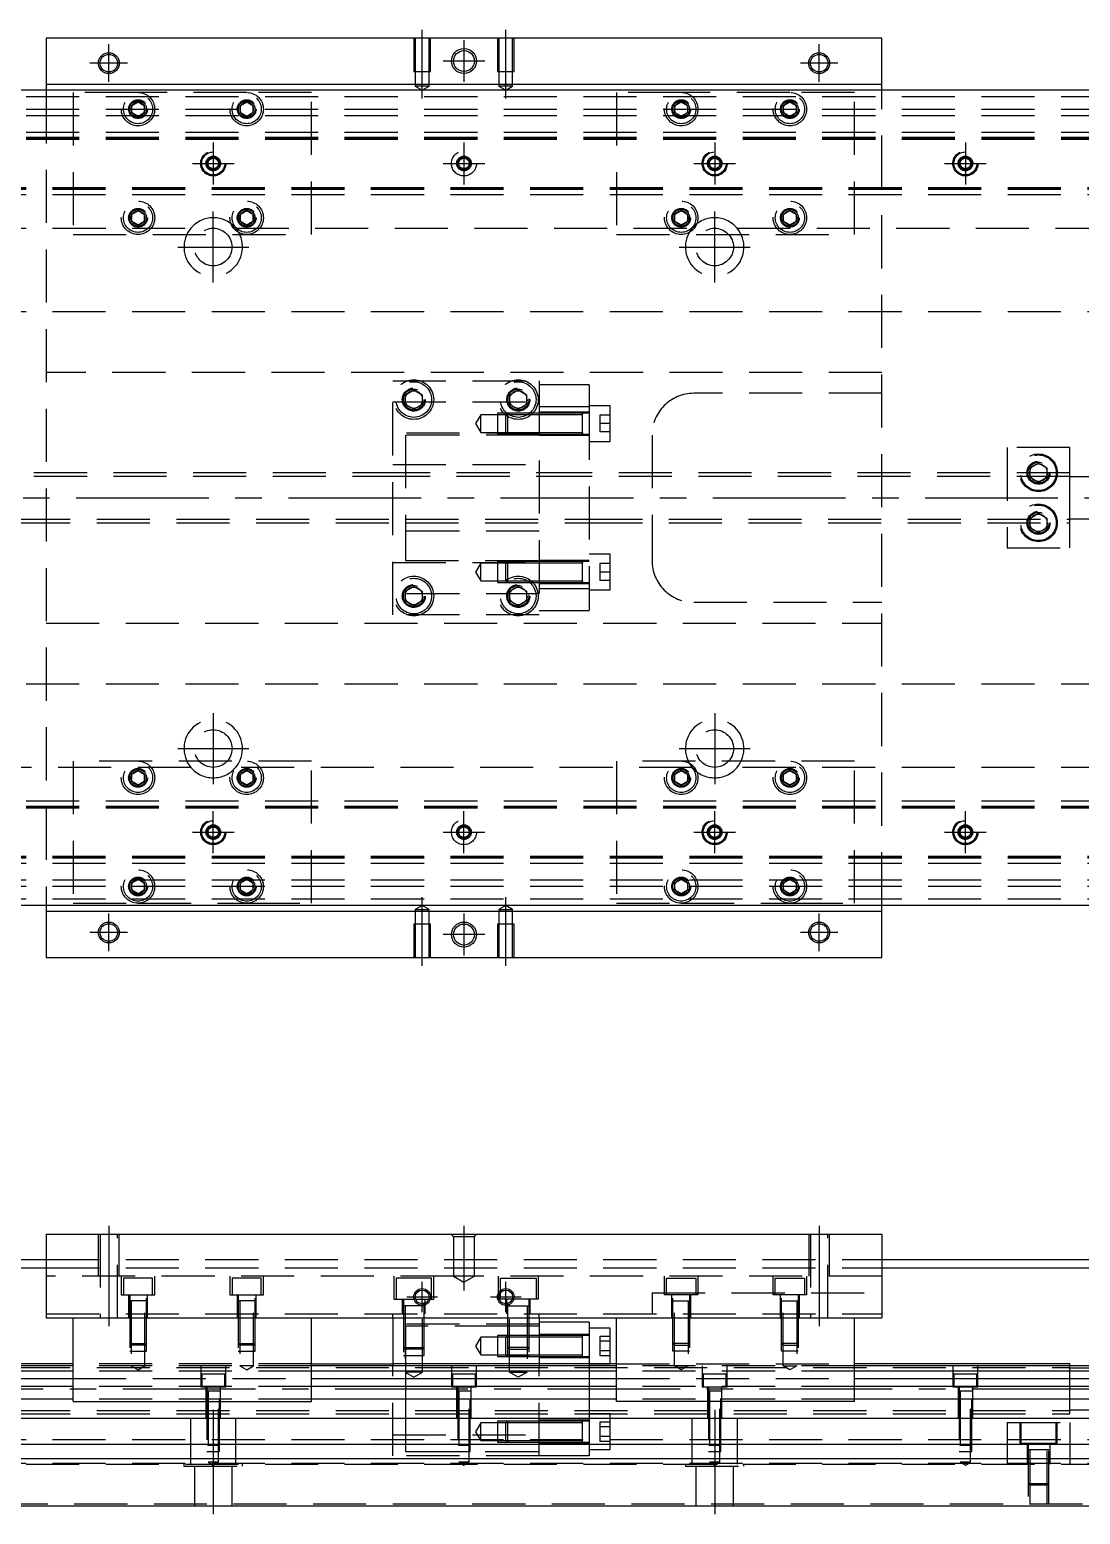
# Model space of a CAD drawing. Extents: x -28 to 613, y -272 to 112.
# Drawn here: x 113.1 to 364.5, y -243.2 to 112 of the extents above; entities that cross this region are included whole.
import ezdxf

# ---------------------------------------------------------------- set-up
doc = ezdxf.new("R2010")
doc.units = 0
doc.linetypes.add('CENTER', pattern=[50.8, 31.75, -6.35, 6.35, -6.35])
doc.linetypes.add('DASHED', pattern=[19.05, 12.7, -6.35])
doc.layers.get('0').update_dxf_attribs({"linetype": 'CONTINUOUS'})
doc.layers.add('CENTER', color=1, linetype='CENTER')

msp = doc.modelspace()

# ---------------------------------------------------------------- linework, layer by layer
at = {"color": 7, "linetype": 'CONTINUOUS'}
for p, q in [((117, 110), (117, 99)), ((317, 110), (117, 110)), ((317, 99), (317, 110)), ((431, 97.5), (3, 97.5)), ((117, 99), (317, 99)), ((117, 99), (117, 97.5)), ((317, 97.5), (317, 99)), ((3, -97.5), (431, -97.5)), ((117, -97.5), (117, -99)), ((117, -99), (117, -110)), ((317, -99), (117, -99)), ((317, -99), (317, -97.5)), ((317, -110), (317, -99)), ((117, -110), (317, -110)), ((117, -176.21), (117, -196.21)), ((117, -176.21), (317, -176.21)), ((317, -176.21), (317, -196.21)), ((3, -182.21), (117, -182.21)), ((11, -184.21), (117, -184.21)), ((317, -182.21), (431, -182.21)), ((317, -184.21), (423, -184.21)), ((117, -196.21), (317, -196.21)), ((123.5, -216.21), (123.5, -196.21)), ((180.5, -216.21), (180.5, -196.21)), ((200, -196.21), (200, -207.71)), ((235, -196.21), (235, -207.71)), ((247, -197.21), (235, -197.21)), ((247, -197.21), (247, -207.71)), ((252, -198.71), (247, -198.71)), ((252, -207.21), (252, -198.71)), ((253.5, -216.21), (253.5, -196.21)), ((310.5, -216.21), (310.5, -196.21)), ((249.5, -200.650598), (249.5, -201.8053)), ((252, -200.650598), (249.5, -200.650598)), ((252, -201.8053), (249.5, -201.8053)), ((249.5, -201.8053), (249.5, -204.1147)), ((252, -204.1147), (249.5, -204.1147)), ((249.5, -204.1147), (249.5, -205.269402)), ((252, -205.269402), (249.5, -205.269402)), ((123.5, -207.71), (17, -207.71)), ((123.5, -208.962272), (17, -208.962272)), ((123.5, -207.21), (77.5, -207.21)), ((180.5, -207.21), (200, -207.21)), ((253.5, -207.71), (180.5, -207.71)), ((253.5, -208.962272), (180.5, -208.962272)), ((253.5, -207.21), (247, -207.21)), ((247, -207.21), (252, -207.21)), ((362, -207.21), (310.5, -207.21)), ((417, -207.71), (310.5, -207.71)), ((417, -208.962272), (310.5, -208.962272)), ((362, -207.71), (362, -207.21)), ((17, -210.73668), (123.5, -210.73668)), ((123.5, -212.633076), (17, -212.633076)), ((180.5, -210.73668), (253.5, -210.73668)), ((253.5, -212.633076), (180.5, -212.633076)), ((310.5, -210.73668), (417, -210.73668)), ((417, -212.633076), (310.5, -212.633076)), ((123.5, -215.687372), (17, -215.687372)), ((123.5, -216.21), (180.5, -216.21)), ((253.5, -215.687372), (180.5, -215.687372)), ((310.5, -216.21), (253.5, -216.21)), ((417, -215.687372), (310.5, -215.687372)), ((17, -220.21), (417, -220.21)), ((417, -226.51), (17, -226.51)), ((417, -229.91), (17, -229.91)), ((17, -241.21), (417, -241.21))]:
    msp.add_line(p, q, dxfattribs=at)
at = {"color": 3, "linetype": 'DASHED'}
for p, q in [((205.000006, 110), (205.000006, 102)), ((205.35, 110), (205.35, 102)), ((208.65, 102), (208.65, 110)), ((208.999994, 102), (208.999994, 110)), ((225.000006, 110), (225.000006, 102)), ((225.35, 110), (225.35, 102)), ((228.65, 102), (228.65, 110)), ((228.999994, 102), (228.999994, 110)), ((205.000006, 102), (208.999994, 102)), ((205.35, 102), (205.35, 98.5)), ((208.65, 98.5), (208.65, 102)), ((225.000006, 102), (228.999994, 102)), ((225.35, 102), (225.35, 98.5)), ((228.65, 98.5), (228.65, 102)), ((17, 96), (417, 96)), ((117, 97.5), (117, -97.5)), ((139, 97), (123.5, 97)), ((123.5, 97), (123.5, 63)), ((165, 97), (139, 97)), ((180.5, 97), (165, 97)), ((180.5, 63), (180.5, 97)), ((208.65, 98.5), (205.35, 98.5)), ((205.35, 98.5), (207, 97.547372)), ((207, 97.547372), (208.65, 98.5)), ((228.65, 98.5), (225.35, 98.5)), ((225.35, 98.5), (227, 97.547372)), ((227, 97.547372), (228.65, 98.5)), ((253.5, 97), (253.5, 63)), ((269, 97), (253.5, 97)), ((295, 97), (269, 97)), ((310.5, 97), (295, 97)), ((310.5, 63), (310.5, 97)), ((317, -97.5), (317, 97.5)), ((17, 93), (417, 93)), ((137, 93), (137.030168, 93.346066)), ((137.5, 93.866026), (139, 94.73205)), ((137.5, 92.133974), (137.5, 93.866026)), ((139, 94.73205), (140.5, 93.866026)), ((140.5, 93.866026), (140.5, 92.133974)), ((163, 93), (163.023172, 93.30356)), ((163.5, 93.866026), (165, 94.73205)), ((163.5, 92.133974), (163.5, 93.866026)), ((165, 94.73205), (166.5, 93.866026)), ((166.5, 93.866026), (166.5, 92.133974)), ((267.5, 93.866026), (269, 94.73205)), ((267.5, 92.133974), (267.5, 93.866026)), ((269, 94.73205), (270.5, 93.866026)), ((270.5, 93.866026), (270.5, 92.133974)), ((270.973226, 93.326156), (271, 93)), ((293.5, 93.866026), (295, 94.73205)), ((293.5, 92.133974), (293.5, 93.866026)), ((295, 94.73205), (296.5, 93.866026)), ((296.5, 93.866026), (296.5, 92.133974)), ((296.973226, 93.326156), (297, 93)), ((17, 91.5), (417, 91.5)), ((139, 91.26795), (137.5, 92.133974)), ((140.5, 92.133974), (139, 91.26795)), ((165, 91.26795), (163.5, 92.133974)), ((166.5, 92.133974), (165, 91.26795)), ((269, 91.26795), (267.5, 92.133974)), ((270.5, 92.133974), (269, 91.26795)), ((295, 91.26795), (293.5, 92.133974)), ((296.5, 92.133974), (295, 91.26795)), ((17, 87.5), (417, 87.5)), ((17, 86.247728), (417, 86.247728)), ((17, 86.1147), (417, 86.1147)), ((17, 86.1), (417, 86.1)), ((17, 85.8), (417, 85.8)), ((155.5, 80), (155.516134, 80.21941)), ((155.75, 80.721688), (157, 81.443376)), ((155.75, 79.278312), (155.75, 80.721688)), ((157, 78.556624), (155.75, 79.278312)), ((157, 81.443376), (158.25, 80.721688)), ((158.25, 79.278312), (157, 78.556624)), ((158.25, 80.721688), (158.25, 79.278312)), ((275.75, 80.721688), (277, 81.443376)), ((275.75, 79.278312), (275.75, 80.721688)), ((277, 78.556624), (275.75, 79.278312)), ((277, 81.443376), (278.25, 80.721688)), ((278.25, 79.278312), (277, 78.556624)), ((278.25, 80.721688), (278.25, 79.278312)), ((278.477374, 80.25955), (278.5, 80)), ((335.75, 80.721688), (337, 81.443376)), ((335.75, 79.278312), (335.75, 80.721688)), ((337, 78.556624), (335.75, 79.278312)), ((337, 81.443376), (338.25, 80.721688)), ((338.25, 79.278312), (337, 78.556624)), ((338.25, 80.721688), (338.25, 79.278312)), ((338.477374, 80.25955), (338.5, 80)), ((417, 74.2), (17, 74.2)), ((417, 73.9), (17, 73.9)), ((417, 73.8853), (17, 73.8853)), ((417, 73.752272), (17, 73.752272)), ((417, 72.5), (17, 72.5)), ((137.5, 67.866026), (139, 68.73205)), ((137.5, 66.133974), (137.5, 67.866026)), ((139, 68.73205), (140.5, 67.866026)), ((140.5, 67.866026), (140.5, 66.133974)), ((163.5, 67.866026), (165, 68.73205)), ((163.5, 66.133974), (163.5, 67.866026)), ((165, 68.73205), (166.5, 67.866026)), ((166.5, 67.866026), (166.5, 66.133974)), ((267.5, 67.866026), (269, 68.73205)), ((267.5, 66.133974), (267.5, 67.866026)), ((269, 68.73205), (270.5, 67.866026)), ((270.5, 67.866026), (270.5, 66.133974)), ((293.5, 67.866026), (295, 68.73205)), ((293.5, 66.133974), (293.5, 67.866026)), ((295, 68.73205), (296.5, 67.866026)), ((296.5, 67.866026), (296.5, 66.133974)), ((42.361902, 64.5), (151.638097, 64.5)), ((139, 65.26795), (137.5, 66.133974)), ((140.5, 66.133974), (139, 65.26795)), ((140.973226, 67.326156), (141, 67)), ((162.361903, 64.5), (271.638097, 64.5)), ((165, 65.26795), (163.5, 66.133974)), ((166.5, 66.133974), (165, 65.26795)), ((166.973226, 67.326156), (167, 67)), ((267, 67), (267.023172, 67.30356)), ((269, 65.26795), (267.5, 66.133974)), ((270.5, 66.133974), (269, 65.26795)), ((282.361903, 64.5), (391.638098, 64.5)), ((293, 67), (293.030168, 67.346066)), ((295, 65.26795), (293.5, 66.133974)), ((296.5, 66.133974), (295, 65.26795)), ((123.5, 63), (180.5, 63)), ((253.5, 63), (310.5, 63)), ((417, 44.5), (17, 44.5)), ((317, 30), (117, 30)), ((200, 28), (235, 28)), ((200, -28), (200, 28)), ((203, 24.6547), (205, 25.809402)), ((205, 25.809402), (207, 24.6547)), ((228, 24.6547), (230, 25.809402)), ((230, 25.809402), (232, 24.6547)), ((235, 28), (235, -28)), ((247, 27), (235, 27)), ((247, 27), (247, 21.748564)), ((317, 25), (272, 25)), ((200, 23), (235, 23)), ((202.5, 23.5), (202.518502, 23.803588)), ((203, 22.3453), (203, 24.6547)), ((205, 21.190598), (203, 22.3453)), ((207, 22.3453), (205, 21.190598)), ((207, 24.6547), (207, 22.3453)), ((228, 22.3453), (228, 24.6547)), ((230, 21.190598), (228, 22.3453)), ((232, 22.3453), (230, 21.190598)), ((232, 24.6547), (232, 22.3453)), ((232.483582, 23.786038), (232.5, 23.5)), ((247, 21.748564), (235, 21.748564)), ((252, 22.00352), (247, 22.00352)), ((247, 21.748564), (247, -21.748564)), ((252, 13.50352), (252, 22.00352)), ((221, 19.85352), (219.787564, 17.75352)), ((221, 15.65352), (221, 19.85352)), ((225, 19.85352), (221, 19.85352)), ((225, 20.253516), (225, 15.253526)), ((227.39998, 20.253516), (225, 20.253516)), ((226.99998, 19.85352), (225, 19.85352)), ((227.4, 20.25352), (227, 19.85352)), ((227, 15.65352), (227, 19.85352)), ((235, 19.85352), (227, 19.85352)), ((227.4, 20.25352), (227.4, 15.25352)), ((235, 20.25352), (227.4, 20.25352)), ((235, 20.253516), (227.4, 20.253516)), ((247, 20.50352), (235, 20.50352)), ((245.405, 20.25352), (235.00002, 20.25352)), ((245.4, 19.85352), (235.00002, 19.85352)), ((247, 20.25352), (245.395, 20.25352)), ((245.4, 15.254372), (245.4, 20.253526)), ((245.4, 19.996122), (245.4, 20.25352)), ((245.4, 20.25352), (245.4, 19.996072)), ((245.4, 15.51097), (245.4, 19.996122)), ((249.5, 19.75352), (249.5, 17.75352)), ((252, 19.75352), (249.5, 19.75352)), ((235, 15.5), (200, 15.5)), ((203, 15), (203, -15)), ((235, 15), (203, 15)), ((219.787564, 17.75352), (221, 15.65352)), ((221, 15.65352), (225, 15.65352)), ((225, 15.65352), (226.99998, 15.65352)), ((225, 15.253526), (227.39998, 15.253526)), ((227, 15.65352), (235, 15.65352)), ((227, 15.65352), (227.4, 15.25352)), ((227, 15.65352), (235, 15.65352)), ((227.4, 15.253526), (235, 15.253526)), ((227.4, 15.25352), (235, 15.25352)), ((235, 15.00352), (247, 15.00352)), ((235.00002, 15.65352), (245.4, 15.65352)), ((235.00002, 15.25352), (245.405, 15.25352)), ((245.395, 15.25352), (247, 15.25352)), ((245.4, 15.510988), (245.4, 15.25352)), ((245.4, 15.25352), (245.4, 15.51097)), ((245.4, 15.253516), (245.4, 15.254372)), ((249.5, 17.75352), (249.5, 15.75352)), ((252, 17.75352), (249.5, 17.75352)), ((252, 15.75352), (249.5, 15.75352)), ((262, 15), (262, -15)), ((247, 13.50352), (252, 13.50352)), ((347, 12), (347, -12)), ((362, 12), (347, 12)), ((362, 6), (362, 12)), ((200, 8), (235, 8)), ((352.5, 7.1547), (354.5, 8.309402)), ((352.5, 4.8453), (352.5, 7.1547)), ((354.5, 8.309402), (356.5, 7.1547)), ((356.5, 7.1547), (356.5, 4.8453)), ((203, 6), (72, 6)), ((203, 5.125), (72, 5.125)), ((247, 6), (203, 6)), ((247, 5.999994), (203, 5.999994)), ((247, 5.125), (203, 5.125)), ((247, 5.125), (203, 5.125)), ((362, 6), (247, 6)), ((362, 5.125), (247, 5.125)), ((352, 6), (352.018502, 6.303588)), ((354.5, 3.690598), (352.5, 4.8453)), ((356.5, 4.8453), (354.5, 3.690598)), ((362, -6), (362, 6)), ((367, 5), (362, 5)), ((72, -5.125), (203, -5.125)), ((72, -6), (203, -6)), ((203, -5.125), (247, -5.125)), ((203, -5.125), (247, -5.125)), ((203, -5.999994), (247, -5.999994)), ((203, -6), (247, -6)), ((247, -5.125), (362, -5.125)), ((247, -6), (362, -6)), ((352, -6), (352.018502, -5.696412)), ((352.5, -4.8453), (354.5, -3.690598)), ((352.5, -7.1547), (352.5, -4.8453)), ((354.5, -3.690598), (356.5, -4.8453)), ((356.5, -4.8453), (356.5, -7.1547)), ((362, -5), (367, -5)), ((362, -12), (362, -6)), ((235, -8), (200, -8)), ((354.5, -8.309402), (352.5, -7.1547)), ((356.5, -7.1547), (354.5, -8.309402)), ((252, -13.50352), (247, -13.50352)), ((252, -22.00352), (252, -13.50352)), ((347, -12), (362, -12)), ((200, -15.5), (235, -15.5)), ((203, -15), (235, -15)), ((221, -15.65352), (219.787564, -17.75352)), ((219.787564, -17.75352), (221, -19.85352)), ((221, -19.85352), (221, -15.65352)), ((225, -15.65352), (221, -15.65352)), ((225, -15.253526), (225, -20.253516)), ((227.39998, -15.253526), (225, -15.253526)), ((226.99998, -15.65352), (225, -15.65352)), ((227.4, -15.25352), (227, -15.65352)), ((227, -19.85352), (227, -15.65352)), ((235, -15.65352), (227, -15.65352)), ((227.4, -15.25352), (227.4, -20.25352)), ((235, -15.25352), (227.4, -15.25352)), ((235, -15.253526), (227.4, -15.253526)), ((247, -15.00352), (235, -15.00352)), ((245.405, -15.25352), (235.00002, -15.25352)), ((245.4, -15.65352), (235.00002, -15.65352)), ((247, -15.25352), (245.395, -15.25352)), ((245.4, -20.25267), (245.4, -15.253516)), ((245.4, -15.51092), (245.4, -15.25352)), ((245.4, -15.25352), (245.4, -15.51097)), ((245.4, -19.996072), (245.4, -15.51092)), ((249.5, -15.75352), (249.5, -17.75352)), ((252, -15.75352), (249.5, -15.75352)), ((252, -17.75352), (249.5, -17.75352)), ((249.5, -17.75352), (249.5, -19.75352)), ((203, -22.3453), (205, -21.190598)), ((205, -21.190598), (207, -22.3453)), ((221, -19.85352), (225, -19.85352)), ((225, -19.85352), (226.99998, -19.85352)), ((225, -20.253516), (227.39998, -20.253516)), ((227, -19.85352), (235, -19.85352)), ((227, -19.85352), (227.4, -20.25352)), ((227, -19.85352), (235, -19.85352)), ((227.4, -20.253516), (235, -20.253516)), ((227.4, -20.25352), (235, -20.25352)), ((228, -22.3453), (230, -21.190598)), ((230, -21.190598), (232, -22.3453)), ((235, -20.50352), (247, -20.50352)), ((235.00002, -19.85352), (245.4, -19.85352)), ((235.00002, -20.25352), (245.405, -20.25352)), ((245.395, -20.25352), (247, -20.25352)), ((245.4, -19.996054), (245.4, -20.25352)), ((245.4, -20.25352), (245.4, -19.996072)), ((245.4, -20.253526), (245.4, -20.25267)), ((252, -19.75352), (249.5, -19.75352)), ((235, -23), (200, -23)), ((202.5, -23.5), (202.518502, -23.196412)), ((203, -24.6547), (203, -22.3453)), ((205, -25.809402), (203, -24.6547)), ((207, -24.6547), (205, -25.809402)), ((207, -22.3453), (207, -24.6547)), ((228, -24.6547), (228, -22.3453)), ((230, -25.809402), (228, -24.6547)), ((232, -24.6547), (230, -25.809402)), ((232, -22.3453), (232, -24.6547)), ((232.483582, -23.213962), (232.5, -23.5)), ((247, -21.748564), (235, -21.748564)), ((247, -21.748564), (247, -27)), ((247, -22.00352), (252, -22.00352)), ((235, -28), (200, -28)), ((235, -27), (247, -27)), ((272, -25), (317, -25)), ((117, -30), (317, -30)), ((17, -44.5), (417, -44.5)), ((180.5, -63), (123.5, -63)), ((123.5, -63), (123.5, -97)), ((180.5, -97), (180.5, -63)), ((253.5, -63), (253.5, -97)), ((310.5, -63), (253.5, -63)), ((310.5, -97), (310.5, -63)), ((151.638097, -64.5), (42.361902, -64.5)), ((137.5, -66.133974), (139, -65.26795)), ((137.5, -67.866026), (137.5, -66.133974)), ((139, -65.26795), (140.5, -66.133974)), ((140.5, -66.133974), (140.5, -67.866026)), ((140.973226, -66.673844), (141, -67)), ((271.638097, -64.5), (162.361903, -64.5)), ((163, -67), (163.023172, -66.69644)), ((163.5, -66.133974), (165, -65.26795)), ((163.5, -67.866026), (163.5, -66.133974)), ((165, -65.26795), (166.5, -66.133974)), ((166.5, -66.133974), (166.5, -67.866026)), ((267, -67), (267.023172, -66.69644)), ((267.5, -66.133974), (269, -65.26795)), ((267.5, -67.866026), (267.5, -66.133974)), ((269, -65.26795), (270.5, -66.133974)), ((270.5, -66.133974), (270.5, -67.866026)), ((391.638098, -64.5), (282.361903, -64.5)), ((293, -67), (293.030168, -66.653934)), ((293.5, -66.133974), (295, -65.26795)), ((293.5, -67.866026), (293.5, -66.133974)), ((295, -65.26795), (296.5, -66.133974)), ((296.5, -66.133974), (296.5, -67.866026)), ((139, -68.73205), (137.5, -67.866026)), ((140.5, -67.866026), (139, -68.73205)), ((165, -68.73205), (163.5, -67.866026)), ((166.5, -67.866026), (165, -68.73205)), ((269, -68.73205), (267.5, -67.866026)), ((270.5, -67.866026), (269, -68.73205)), ((295, -68.73205), (293.5, -67.866026)), ((296.5, -67.866026), (295, -68.73205)), ((17, -72.5), (417, -72.5)), ((17, -73.752272), (417, -73.752272)), ((17, -73.8853), (417, -73.8853)), ((17, -73.9), (417, -73.9)), ((17, -74.2), (417, -74.2)), ((155.75, -79.278312), (157, -78.556624)), ((155.75, -80.721688), (155.75, -79.278312)), ((157, -81.443376), (155.75, -80.721688)), ((157, -78.556624), (158.25, -79.278312)), ((158.25, -80.721688), (157, -81.443376)), ((158.25, -79.278312), (158.25, -80.721688)), ((158.477374, -79.74045), (158.5, -80)), ((275.5, -80), (275.516134, -79.78059)), ((275.75, -79.278312), (277, -78.556624)), ((275.75, -80.721688), (275.75, -79.278312)), ((277, -81.443376), (275.75, -80.721688)), ((277, -78.556624), (278.25, -79.278312)), ((278.25, -80.721688), (277, -81.443376)), ((278.25, -79.278312), (278.25, -80.721688)), ((335.75, -79.278312), (337, -78.556624)), ((335.75, -80.721688), (335.75, -79.278312)), ((337, -81.443376), (335.75, -80.721688)), ((337, -78.556624), (338.25, -79.278312)), ((338.25, -80.721688), (337, -81.443376)), ((338.25, -79.278312), (338.25, -80.721688)), ((338.477374, -79.74045), (338.5, -80)), ((417, -85.8), (17, -85.8)), ((417, -86.1), (17, -86.1)), ((417, -86.1147), (17, -86.1147)), ((417, -86.247728), (17, -86.247728)), ((417, -87.5), (17, -87.5)), ((417, -91.5), (17, -91.5)), ((137.5, -92.133974), (139, -91.26795)), ((137.5, -93.866026), (137.5, -92.133974)), ((139, -91.26795), (140.5, -92.133974)), ((140.5, -92.133974), (140.5, -93.866026)), ((163.5, -92.133974), (165, -91.26795)), ((163.5, -93.866026), (163.5, -92.133974)), ((165, -91.26795), (166.5, -92.133974)), ((166.5, -92.133974), (166.5, -93.866026)), ((267.5, -92.133974), (269, -91.26795)), ((267.5, -93.866026), (267.5, -92.133974)), ((269, -91.26795), (270.5, -92.133974)), ((270.5, -92.133974), (270.5, -93.866026)), ((293.5, -92.133974), (295, -91.26795)), ((293.5, -93.866026), (293.5, -92.133974)), ((295, -91.26795), (296.5, -92.133974)), ((296.5, -92.133974), (296.5, -93.866026)), ((417, -93), (17, -93)), ((139, -94.73205), (137.5, -93.866026)), ((140.5, -93.866026), (139, -94.73205)), ((140.973226, -92.673844), (141, -93)), ((163, -93), (163.023172, -92.69644)), ((165, -94.73205), (163.5, -93.866026)), ((166.5, -93.866026), (165, -94.73205)), ((267, -93), (267.023172, -92.69644)), ((269, -94.73205), (267.5, -93.866026)), ((270.5, -93.866026), (269, -94.73205)), ((293, -93), (293.030168, -92.653934)), ((295, -94.73205), (293.5, -93.866026)), ((296.5, -93.866026), (295, -94.73205)), ((417, -96), (17, -96)), ((123.5, -97), (139, -97)), ((139, -97), (165, -97)), ((165, -97), (180.5, -97)), ((207, -97.547372), (205.35, -98.5)), ((205.35, -98.5), (207, -98.5)), ((205.35, -98.5), (205.35, -102)), ((208.65, -98.5), (207, -97.547372)), ((207, -98.5), (208.65, -98.5)), ((208.65, -102), (208.65, -98.5)), ((227, -97.547372), (225.35, -98.5)), ((225.35, -98.5), (227, -98.5)), ((225.35, -98.5), (225.35, -102)), ((228.65, -98.5), (227, -97.547372)), ((227, -98.5), (228.65, -98.5)), ((228.65, -102), (228.65, -98.5)), ((253.5, -97), (269, -97)), ((269, -97), (295, -97)), ((295, -97), (310.5, -97)), ((208.999994, -102), (205.000006, -102)), ((205.000006, -102), (205.000006, -110)), ((205.35, -102), (205.35, -110)), ((208.65, -110), (208.65, -102)), ((208.999994, -110), (208.999994, -102)), ((228.999994, -102), (225.000006, -102)), ((225.000006, -102), (225.000006, -110)), ((225.35, -102), (225.35, -110)), ((228.65, -110), (228.65, -102)), ((228.999994, -110), (228.999994, -102)), ((129.500006, -176.21), (129.500006, -186.21)), ((129.9, -176.21), (129.9, -196.21)), ((134.1, -196.21), (134.1, -176.21)), ((134.499994, -186.21), (134.499994, -176.21)), ((214.5, -176.71), (214, -176.21)), ((214.5, -176.71), (214.5, -186.21)), ((214.5, -176.71), (219.5, -176.71)), ((219.5, -176.71), (220, -176.21)), ((219.5, -186.21), (219.5, -176.71)), ((299.500006, -176.21), (299.500006, -186.21)), ((299.9, -176.21), (299.9, -196.21)), ((304.1, -196.21), (304.1, -176.21)), ((304.499994, -186.21), (304.499994, -176.21)), ((117, -182.21), (317, -182.21)), ((117, -184.21), (317, -184.21)), ((214.5, -186.21), (117, -186.21)), ((135, -186.21), (135, -190.71)), ((142.5, -186.71), (135.5, -186.71)), ((135.5, -186.71), (135.5, -190.71)), ((142.5, -190.71), (142.5, -186.71)), ((143, -190.71), (143, -186.21)), ((161, -186.21), (161, -190.71)), ((168.5, -186.71), (161.5, -186.71)), ((161.5, -186.71), (161.5, -190.71)), ((168.5, -190.71), (168.5, -186.71)), ((169, -190.71), (169, -186.21)), ((200.25, -186.21), (200.25, -191.71)), ((209.25, -186.71), (200.75, -186.71)), ((200.75, -186.71), (200.75, -191.71)), ((209.25, -191.71), (209.25, -186.71)), ((209.75, -191.71), (209.75, -186.21)), ((219.5, -186.21), (214.5, -186.21)), ((214.5, -186.21), (217, -187.653376)), ((217, -187.653376), (219.5, -186.21)), ((317, -186.21), (219.5, -186.21)), ((225.25, -191.71), (225.25, -186.21)), ((225.75, -186.71), (234.25, -186.71)), ((225.75, -191.71), (225.75, -186.71)), ((234.25, -186.71), (234.25, -191.71)), ((234.75, -186.21), (234.75, -191.71)), ((265, -190.71), (265, -186.21)), ((265.5, -186.71), (272.5, -186.71)), ((265.5, -190.71), (265.5, -186.71)), ((272.5, -186.71), (272.5, -190.71)), ((273, -186.21), (273, -190.71)), ((291, -190.71), (291, -186.21)), ((291.5, -186.71), (298.5, -186.71)), ((291.5, -190.71), (291.5, -186.71)), ((298.5, -186.71), (298.5, -190.71)), ((299, -186.21), (299, -190.71)), ((135, -190.71), (143, -190.71)), ((136.75, -190.71), (136.75, -196.21)), ((137, -190.71), (137, -204.21)), ((141, -204.21), (141, -190.71)), ((141.25, -196.21), (141.25, -190.71)), ((161, -190.71), (169, -190.71)), ((162.75, -190.71), (162.75, -196.21)), ((163, -190.71), (163, -204.21)), ((167, -204.21), (167, -190.71)), ((167.25, -196.21), (167.25, -190.71)), ((200.25, -191.71), (209.75, -191.71)), ((202.25, -191.71), (202.25, -195.21)), ((202.500006, -191.71), (202.500006, -205.21)), ((207.499994, -205.21), (207.499994, -191.71)), ((207.75, -195.21), (207.75, -191.71)), ((234.75, -191.71), (225.25, -191.71)), ((227.25, -195.21), (227.25, -191.71)), ((227.500006, -205.21), (227.500006, -191.71)), ((232.499994, -191.71), (232.499994, -205.21)), ((232.75, -191.71), (232.75, -195.21)), ((262, -190.21), (317, -190.21)), ((262, -190.21), (262, -195.21)), ((273, -190.71), (265, -190.71)), ((266.75, -196.21), (266.75, -190.71)), ((267, -204.21), (267, -190.71)), ((271, -190.71), (271, -204.21)), ((271.25, -190.71), (271.25, -196.21)), ((299, -190.71), (291, -190.71)), ((292.75, -196.21), (292.75, -190.71)), ((293, -204.21), (293, -190.71)), ((297, -190.71), (297, -204.21)), ((297.25, -190.71), (297.25, -196.21)), ((117, -195.21), (317, -195.21)), ((141.000006, -192.11), (136.999994, -192.11)), ((137.35, -192.11), (137.35, -207.71)), ((140.65, -207.71), (140.65, -192.11)), ((167.000006, -192.11), (162.999994, -192.11)), ((163.35, -192.11), (163.35, -207.71)), ((166.65, -207.71), (166.65, -192.11)), ((200, -196.21), (200, -195.21)), ((207.500006, -193.31), (202.499994, -193.31)), ((202.9, -193.31), (202.9, -209.21)), ((207.1, -209.21), (207.1, -193.31)), ((227.499994, -193.31), (232.500006, -193.31)), ((227.9, -209.21), (227.9, -193.31)), ((232.1, -193.31), (232.1, -209.21)), ((235, -196.21), (235, -195.21)), ((266.999994, -192.11), (271.000006, -192.11)), ((267.35, -207.71), (267.35, -192.11)), ((270.65, -192.11), (270.65, -207.71)), ((292.999994, -192.11), (297.000006, -192.11)), ((293.35, -207.71), (293.35, -192.11)), ((296.65, -192.11), (296.65, -207.71)), ((235, -197.71), (200, -197.71)), ((203, -198.21), (203, -201.71)), ((207.1, -198.21), (203, -198.21)), ((207.5, -198.21), (207.1, -198.21)), ((227.5, -198.21), (207.5, -198.21)), ((227.9, -198.21), (227.5, -198.21)), ((232.1, -198.21), (227.9, -198.21)), ((232.5, -198.21), (232.1, -198.21)), ((235, -198.21), (232.5, -198.21)), ((137, -202.36), (141, -202.36)), ((137, -202.36), (137.35, -202.71)), ((140.65, -202.71), (141, -202.36)), ((163, -202.36), (167, -202.36)), ((163, -202.36), (163.35, -202.71)), ((166.65, -202.71), (167, -202.36)), ((203, -201.71), (203, -205.21)), ((221, -200.86), (219.787564, -202.96)), ((221, -205.06), (221, -200.86)), ((225, -200.86), (221, -200.86)), ((225, -200.460006), (225, -205.459994)), ((227.39998, -200.460006), (225, -200.460006)), ((226.99998, -200.86), (225, -200.86)), ((227.4, -200.46), (227, -200.86)), ((227, -205.06), (227, -200.86)), ((227.5, -200.86), (227, -200.86)), ((227.5, -200.460006), (227.399994, -200.460006)), ((227.4, -200.46), (227.4, -205.46)), ((227.5, -200.46), (227.4, -200.46)), ((227.9, -200.46), (227.5, -200.46)), ((227.9, -200.460006), (227.5, -200.460006)), ((227.9, -200.86), (227.5, -200.86)), ((232.1, -200.46), (227.9, -200.46)), ((232.1, -200.460006), (227.9, -200.460006)), ((232.1, -200.86), (227.9, -200.86)), ((232.5, -200.46), (232.1, -200.46)), ((232.5, -200.460006), (232.1, -200.460006)), ((232.5, -200.86), (232.1, -200.86)), ((235, -200.46), (232.5, -200.46)), ((235, -200.460006), (232.5, -200.460006)), ((235, -200.86), (232.5, -200.86)), ((247, -200.21), (235, -200.21)), ((245.4, -200.46), (235.00002, -200.46)), ((245.4, -200.86), (235.00002, -200.86)), ((245.4, -200.46), (245.395, -200.46)), ((245.4, -202.809968), (245.4, -200.459994)), ((245.4, -200.717468), (245.4, -200.46)), ((247, -200.46), (245.4, -200.46)), ((245.405, -200.46), (245.4, -200.46)), ((245.4, -202.809954), (245.4, -200.717468)), ((271, -202.36), (267, -202.36)), ((267.35, -202.71), (267, -202.36)), ((271, -202.36), (270.65, -202.71)), ((297, -202.36), (293, -202.36)), ((293.35, -202.71), (293, -202.36)), ((297, -202.36), (296.65, -202.71)), ((137, -204.21), (141, -204.21)), ((140.65, -202.71), (137.35, -202.71)), ((163, -204.21), (167, -204.21)), ((166.65, -202.71), (163.35, -202.71)), ((202.5, -203.31), (205.5, -203.31)), ((202.5, -203.31), (202.9, -203.71)), ((202.500006, -205.21), (205.5, -205.21)), ((205.5, -203.71), (202.9, -203.71)), ((203, -205.21), (203, -207.71)), ((205.5, -203.31), (207.5, -203.31)), ((207.1, -203.71), (205.5, -203.71)), ((205.5, -205.21), (207.499994, -205.21)), ((207.1, -203.71), (207.5, -203.31)), ((219.787564, -202.96), (221, -205.06)), ((221, -205.06), (225, -205.06)), ((225, -205.06), (226.99998, -205.06)), ((225, -205.459994), (227.39998, -205.459994)), ((227, -205.06), (227.500006, -205.06)), ((227, -205.06), (227.4, -205.46)), ((227.399994, -205.459994), (235, -205.459994)), ((227.4, -205.46), (235, -205.46)), ((229.5, -203.31), (227.5, -203.31)), ((227.9, -203.71), (227.5, -203.31)), ((227.500006, -205.06), (232.499994, -205.06)), ((229.5, -205.21), (227.500006, -205.21)), ((227.9, -203.71), (229.5, -203.71)), ((232.5, -203.31), (229.5, -203.31)), ((229.5, -203.71), (232.1, -203.71)), ((232.499994, -205.21), (229.5, -205.21)), ((232.5, -203.31), (232.1, -203.71)), ((232.499994, -205.06), (235, -205.06)), ((235, -205.71), (247, -205.71)), ((235.00002, -205.06), (245.4, -205.06)), ((235.00002, -205.46), (245.405, -205.46)), ((245.395, -205.46), (247, -205.46)), ((245.4, -203.16002), (245.4, -202.809954)), ((245.4, -205.460006), (245.4, -202.809968)), ((245.4, -205.202552), (245.4, -203.16002)), ((245.4, -205.46), (245.4, -205.202552)), ((271, -204.21), (267, -204.21)), ((267.35, -202.71), (270.65, -202.71)), ((297, -204.21), (293, -204.21)), ((293.35, -202.71), (296.65, -202.71)), ((72, -208.085), (362, -208.085)), ((180.5, -207.21), (123.5, -207.21)), ((180.5, -207.71), (123.5, -207.71)), ((180.5, -208.962272), (123.5, -208.962272)), ((140.65, -207.71), (137.35, -207.71)), ((137.35, -207.71), (139, -208.662628)), ((139, -208.662628), (140.65, -207.71)), ((154, -207.71), (154, -212.71)), ((160, -212.71), (160, -207.71)), ((166.65, -207.71), (163.35, -207.71)), ((163.35, -207.71), (165, -208.662628)), ((165, -208.662628), (166.65, -207.71)), ((247, -207.21), (200, -207.21)), ((235, -207.21), (200, -207.21)), ((200, -229.21), (200, -207.71)), ((207.1, -209.21), (202.9, -209.21)), ((202.9, -209.21), (205, -210.422436)), ((203, -207.71), (203, -220.21)), ((205, -210.422436), (207.1, -209.21)), ((228.5, -207.210006), (205.5, -207.210006)), ((214, -207.71), (214, -212.71)), ((220, -212.71), (220, -207.71)), ((227.9, -209.21), (232.1, -209.21)), ((230, -210.422436), (227.9, -209.21)), ((232.1, -209.21), (230, -210.422436)), ((235, -229.21), (235, -207.71)), ((247, -207.71), (247, -211.01)), ((253.5, -207.21), (310.5, -207.21)), ((310.5, -207.71), (253.5, -207.71)), ((310.5, -208.962272), (253.5, -208.962272)), ((267.35, -207.71), (270.65, -207.71)), ((269, -208.662628), (267.35, -207.71)), ((270.65, -207.71), (269, -208.662628)), ((274, -207.71), (274, -212.71)), ((280, -212.71), (280, -207.71)), ((293.35, -207.71), (296.65, -207.71)), ((295, -208.662628), (293.35, -207.71)), ((296.65, -207.71), (295, -208.662628)), ((334, -207.71), (334, -212.71)), ((340, -212.71), (340, -207.71)), ((362, -213.21), (362, -207.71)), ((367, -208.21), (362, -208.21)), ((123.5, -210.73668), (180.5, -210.73668)), ((180.5, -212.633076), (123.5, -212.633076)), ((154, -212.71), (160, -212.71)), ((159.75, -209.71), (154.25, -209.71)), ((154.25, -209.71), (154.25, -212.71)), ((155.25, -212.71), (155.25, -220.21)), ((155.5, -212.71), (155.5, -228.21)), ((158.5, -228.21), (158.5, -212.71)), ((158.75, -220.21), (158.75, -212.71)), ((159.75, -212.71), (159.75, -209.71)), ((214, -212.71), (220, -212.71)), ((219.75, -209.71), (214.25, -209.71)), ((214.25, -209.71), (214.25, -212.71)), ((215.25, -212.71), (215.25, -220.21)), ((215.5, -212.71), (215.5, -228.21)), ((218.5, -228.21), (218.5, -212.71)), ((218.75, -220.21), (218.75, -212.71)), ((219.75, -212.71), (219.75, -209.71)), ((247, -211.01), (247, -212.71)), ((247, -212.71), (247, -213.710182)), ((253.5, -210.73668), (310.5, -210.73668)), ((310.5, -212.633076), (253.5, -212.633076)), ((274, -212.71), (280, -212.71)), ((279.75, -209.71), (274.25, -209.71)), ((274.25, -209.71), (274.25, -212.71)), ((275.25, -212.71), (275.25, -220.21)), ((275.5, -212.71), (275.5, -228.21)), ((278.5, -228.21), (278.5, -212.71)), ((278.75, -220.21), (278.75, -212.71)), ((279.75, -212.71), (279.75, -209.71)), ((334, -212.71), (340, -212.71)), ((339.75, -209.71), (334.25, -209.71)), ((334.25, -209.71), (334.25, -212.71)), ((335.25, -212.71), (335.25, -220.21)), ((335.5, -212.71), (335.5, -228.21)), ((338.5, -228.21), (338.5, -212.71)), ((338.75, -220.21), (338.75, -212.71)), ((339.75, -212.71), (339.75, -209.71)), ((180.5, -215.687372), (123.5, -215.687372)), ((158.5, -213.71), (155.5, -213.71)), ((155.75, -213.71), (155.75, -230.71)), ((158.25, -230.71), (158.25, -213.71)), ((158.5, -213.71), (158.5, -213.705)), ((158.5, -213.715), (158.5, -213.71)), ((218.5, -213.71), (215.5, -213.71)), ((215.75, -213.71), (215.75, -230.71)), ((218.25, -230.71), (218.25, -213.71)), ((218.5, -213.71), (218.5, -213.705)), ((218.5, -213.715), (218.5, -213.71)), ((247, -213.710182), (247, -220.21)), ((310.5, -215.687372), (253.5, -215.687372)), ((278.5, -213.71), (275.5, -213.71)), ((275.75, -213.71), (275.75, -230.71)), ((278.25, -230.71), (278.25, -213.71)), ((278.5, -213.71), (278.5, -213.705)), ((278.5, -213.715), (278.5, -213.71)), ((338.5, -213.71), (335.5, -213.71)), ((335.75, -213.71), (335.75, -230.71)), ((338.25, -230.71), (338.25, -213.71)), ((338.5, -213.71), (338.5, -213.705)), ((338.5, -213.715), (338.5, -213.71)), ((362, -219.21), (362, -213.21)), ((72, -218.335), (362, -218.335)), ((72, -219.21), (362, -219.21)), ((151.638098, -231.21), (151.638098, -220.21)), ((162.361902, -220.21), (162.361902, -231.21)), ((203, -220.21), (203, -226.51)), ((248.25, -219.21), (247, -219.21)), ((247, -220.21), (247, -224.71)), ((248.5, -219.21), (248.25, -219.21)), ((252, -219.21), (248.5, -219.21)), ((252, -220.21), (252, -219.21)), ((252, -226.51), (252, -220.21)), ((271.638098, -231.21), (271.638098, -220.21)), ((282.361902, -220.21), (282.361902, -231.21)), ((362, -218.21), (367, -218.21)), ((221, -221.36), (219.787564, -223.46)), ((219.787564, -223.46), (221, -225.56)), ((221, -225.56), (221, -221.36)), ((225, -221.36), (221, -221.36)), ((225, -220.960006), (225, -225.959994)), ((227.39998, -220.960006), (225, -220.960006)), ((226.99998, -221.36), (225, -221.36)), ((227.4, -220.96), (227, -221.36)), ((227, -225.56), (227, -221.36)), ((235, -221.36), (227, -221.36)), ((235, -220.960006), (227.399994, -220.960006)), ((227.4, -220.96), (227.4, -225.96)), ((235, -220.96), (227.4, -220.96)), ((247, -220.71), (235, -220.71)), ((245.405, -220.96), (235.00002, -220.96)), ((245.4, -221.36), (235.00002, -221.36)), ((247, -220.96), (245.395, -220.96)), ((245.4, -223.46), (245.4, -220.959994)), ((245.4, -225.960006), (245.4, -220.959994)), ((245.4, -225.960006), (245.4, -220.959994)), ((249.5, -221.150598), (249.5, -222.3053)), ((252, -221.150598), (249.5, -221.150598)), ((249.5, -222.3053), (249.5, -224.6147)), ((252, -222.3053), (249.5, -222.3053)), ((347, -221.21), (347, -231.21)), ((347, -221.21), (362, -221.21)), ((350, -221.21), (350, -226.21)), ((350.25, -221.21), (350.25, -226.21)), ((358.75, -226.21), (358.75, -221.21)), ((359, -226.21), (359, -221.21)), ((362, -221.21), (362, -231.21)), ((417, -225.36), (17, -225.36)), ((155.5, -226.46), (158.5, -226.46)), ((155.5, -226.46), (155.55, -226.51)), ((155.500006, -226.460006), (155.500006, -226.51)), ((155.55, -226.51), (155.75, -226.71)), ((158.25, -226.71), (155.75, -226.71)), ((158.25, -226.71), (158.45, -226.51)), ((158.45, -226.51), (158.5, -226.46)), ((158.499994, -226.51), (158.499994, -226.460006)), ((200, -224.21), (235, -224.21)), ((235, -226.485918), (200, -226.485918)), ((203, -226.51), (203, -228.21)), ((215.5, -226.46), (218.5, -226.46)), ((215.5, -226.46), (215.55, -226.51)), ((215.500006, -226.460006), (215.500006, -226.51)), ((215.55, -226.51), (215.75, -226.71)), ((218.25, -226.71), (215.75, -226.71)), ((218.25, -226.71), (218.45, -226.51)), ((218.45, -226.51), (218.5, -226.46)), ((218.499994, -226.51), (218.499994, -226.460006)), ((221, -225.56), (225, -225.56)), ((225, -225.56), (226.99998, -225.56)), ((225, -225.959994), (227.39998, -225.959994)), ((227, -225.56), (235, -225.56)), ((227, -225.56), (227.4, -225.96)), ((227.399994, -225.959994), (235, -225.959994)), ((227.4, -225.96), (235, -225.96)), ((235, -226.21), (247, -226.21)), ((235.00002, -225.56), (245.4, -225.56)), ((235.00002, -225.96), (245.4, -225.96)), ((245.395, -225.96), (245.4, -225.96)), ((245.4, -225.96), (245.405, -225.96)), ((245.4, -225.96), (245.500006, -225.96)), ((245.500006, -225.96), (247, -225.96)), ((247, -224.71), (247, -226.51)), ((247, -226.51), (247, -228.21)), ((252, -224.6147), (249.5, -224.6147)), ((249.5, -224.6147), (249.5, -225.769402)), ((252, -225.769402), (249.5, -225.769402)), ((252, -227.71), (252, -226.51)), ((275.5, -226.46), (278.5, -226.46)), ((275.5, -226.46), (275.55, -226.51)), ((275.500006, -226.460006), (275.500006, -226.51)), ((275.55, -226.51), (275.75, -226.71)), ((278.25, -226.71), (275.75, -226.71)), ((278.25, -226.71), (278.45, -226.51)), ((278.45, -226.51), (278.5, -226.46)), ((278.499994, -226.51), (278.499994, -226.460006)), ((335.5, -226.46), (338.5, -226.46)), ((335.5, -226.46), (335.55, -226.51)), ((335.500006, -226.460006), (335.500006, -226.51)), ((335.55, -226.51), (335.75, -226.71)), ((338.25, -226.71), (335.75, -226.71)), ((338.25, -226.71), (338.45, -226.51)), ((338.45, -226.51), (338.5, -226.46)), ((338.499994, -226.51), (338.499994, -226.460006)), ((350, -226.21), (359, -226.21)), ((351.75, -226.21), (351.75, -231.21)), ((352, -226.21), (352, -226.51)), ((352.000006, -226.21), (352.000006, -240.71)), ((356.999994, -240.71), (356.999994, -226.21)), ((357, -226.51), (357, -226.21)), ((357.25, -231.21), (357.25, -226.21)), ((155.5, -228.21), (158.5, -228.21)), ((158.25, -230.71), (155.75, -230.71)), ((155.75, -230.71), (157, -231.431688)), ((157, -231.431688), (158.25, -230.71)), ((235, -229.21), (200, -229.21)), ((203, -228.21), (235, -228.21)), ((215.5, -228.21), (218.5, -228.21)), ((218.25, -230.71), (215.75, -230.71)), ((215.75, -230.71), (217, -231.431688)), ((217, -231.431688), (218.25, -230.71)), ((247, -229.21), (235, -229.21)), ((247, -227.71), (248.499994, -227.71)), ((247, -228.21), (247, -229.21)), ((248.499994, -227.71), (252, -227.71)), ((275.5, -228.21), (278.5, -228.21)), ((278.25, -230.71), (275.75, -230.71)), ((275.75, -230.71), (277, -231.431688)), ((277, -231.431688), (278.25, -230.71)), ((335.5, -228.21), (338.5, -228.21)), ((338.25, -230.71), (335.75, -230.71)), ((335.75, -230.71), (337, -231.431688)), ((337, -231.431688), (338.25, -230.71)), ((357.000006, -227.81), (351.999994, -227.81)), ((352.4, -227.81), (352.4, -240.71)), ((356.6, -240.71), (356.6, -227.81)), ((417, -231.06), (17, -231.06)), ((17, -231.21), (417, -231.21)), ((150, -231.21), (150, -231.71)), ((150, -231.71), (164, -231.71)), ((152.5, -231.71), (152.5, -241.21)), ((161.5, -241.21), (161.5, -231.71)), ((164, -231.71), (164, -231.21)), ((270, -231.21), (270, -231.71)), ((270, -231.71), (284, -231.71)), ((272.5, -231.71), (272.5, -241.21)), ((281.5, -241.21), (281.5, -231.71)), ((284, -231.71), (284, -231.21)), ((352, -235.81), (357, -235.81)), ((352, -235.81), (352.4, -236.21)), ((356.6, -236.21), (352.4, -236.21)), ((356.6, -236.21), (357, -235.81)), ((28.499992, -240.71), (417, -240.71))]:
    msp.add_line(p, q, dxfattribs=at)
at = {"color": 7, "linetype": 'CONTINUOUS'}
for centre, radius in [((217, 104.5), 3), ((217, 104.5), 2.5), ((132, 104), 2.1), ((302, 104), 2.1), ((132, -104), 2.1), ((217, -104.5), 3), ((217, -104.5), 2.5), ((302, -104), 2.1), ((207, -191.21), 1.65), ((227, -191.21), 1.65)]:
    msp.add_circle(centre, radius, dxfattribs=at)
at = {"color": 3, "linetype": 'CONTINUOUS'}
for centre, radius in [((132, 104), 2.5), ((302, 104), 2.5), ((132, -104), 2.5), ((302, -104), 2.5), ((207, -191.21), 2), ((227, -191.21), 2)]:
    msp.add_circle(centre, radius, dxfattribs=at)
at = {"color": 3, "linetype": 'DASHED'}
for centre, radius in [((139, 93), 4), ((139, 93), 3.5), ((165, 93), 4), ((165, 93), 3.5), ((269, 93), 4), ((269, 93), 3.5), ((295, 93), 4), ((295, 93), 3.5), ((139, 93), 2.25), ((139, 93), 2), ((165, 93), 2.25), ((165, 93), 2), ((269, 93), 2.25), ((269, 93), 2), ((295, 93), 2.25), ((295, 93), 2), ((157, 80), 3), ((157, 80), 2.75), ((157, 80), 1.75), ((217, 80), 3), ((217, 80), 1.75), ((277, 80), 3), ((277, 80), 2.75), ((277, 80), 1.75), ((337, 80), 3), ((337, 80), 2.75), ((337, 80), 1.75), ((157, 80), 1.5), ((157, 80), 1.25), ((217, 80), 1.5), ((217, 80), 1.25), ((277, 80), 1.5), ((277, 80), 1.25), ((337, 80), 1.5), ((337, 80), 1.25), ((139, 67), 4), ((139, 67), 3.5), ((139, 67), 2.25), ((139, 67), 2), ((139, 67), 1.65), ((165, 67), 4), ((165, 67), 3.5), ((165, 67), 2.25), ((165, 67), 2), ((165, 67), 1.65), ((269, 67), 4), ((269, 67), 3.5), ((269, 67), 2.25), ((269, 67), 2), ((269, 67), 1.65), ((295, 67), 4), ((295, 67), 3.5), ((295, 67), 2.25), ((295, 67), 2), ((295, 67), 1.65), ((157, 60), 4.5), ((277, 60), 4.5), ((205, 23.5), 4.75), ((205, 23.5), 4.25), ((205, 23.5), 2.75), ((205, 23.5), 2.5), ((205, 23.5), 2.1), ((230, 23.5), 4.75), ((230, 23.5), 4.25), ((230, 23.5), 2.75), ((230, 23.5), 2.5), ((230, 23.5), 2.1), ((354.5, 6), 4.5), ((354.5, 6), 4.25), ((354.5, 6), 2.75), ((354.5, 6), 2.5), ((354.5, 6), 2.1), ((354.5, -6), 4.5), ((354.5, -6), 4.25), ((354.5, -6), 2.75), ((354.5, -6), 2.5), ((354.5, -6), 2.1), ((205, -23.5), 4.75), ((205, -23.5), 4.25), ((205, -23.5), 2.75), ((205, -23.5), 2.5), ((230, -23.5), 4.75), ((230, -23.5), 4.25), ((230, -23.5), 2.75), ((230, -23.5), 2.5), ((205, -23.5), 2.1), ((230, -23.5), 2.1), ((157, -60), 4.5), ((277, -60), 4.5), ((139, -67), 4), ((139, -67), 3.5), ((165, -67), 4), ((165, -67), 3.5), ((269, -67), 4), ((269, -67), 3.5), ((295, -67), 4), ((295, -67), 3.5), ((139, -67), 2.25), ((139, -67), 2), ((139, -67), 1.65), ((165, -67), 2.25), ((165, -67), 2), ((165, -67), 1.65), ((269, -67), 2.25), ((269, -67), 2), ((269, -67), 1.65), ((295, -67), 2.25), ((295, -67), 2), ((295, -67), 1.65), ((157, -80), 3), ((157, -80), 2.75), ((217, -80), 3), ((277, -80), 3), ((277, -80), 2.75), ((337, -80), 3), ((337, -80), 2.75), ((157, -80), 1.75), ((157, -80), 1.5), ((157, -80), 1.25), ((217, -80), 1.75), ((217, -80), 1.5), ((217, -80), 1.25), ((277, -80), 1.75), ((277, -80), 1.5), ((277, -80), 1.25), ((337, -80), 1.75), ((337, -80), 1.5), ((337, -80), 1.25), ((139, -93), 4), ((139, -93), 3.5), ((139, -93), 2.25), ((139, -93), 2), ((165, -93), 4), ((165, -93), 3.5), ((165, -93), 2.25), ((165, -93), 2), ((269, -93), 4), ((269, -93), 3.5), ((269, -93), 2.25), ((269, -93), 2), ((295, -93), 4), ((295, -93), 3.5), ((295, -93), 2.25), ((295, -93), 2)]:
    msp.add_circle(centre, radius, dxfattribs=at)
for centre, radius, start, end in [((139, 93), 1.65, 155.380023, 180), ((139, 93), 1.65, 180, 204.619977), ((139, 93), 1.65, 144.619977, 155.380023), ((139, 93), 1.65, 95.380023, 144.619977), ((139, 93), 1.65, 84.619977, 95.380023), ((139, 93), 1.65, 35.380023, 84.619977), ((139, 93), 1.65, 24.619977, 35.380023), ((139, 93), 1.65, 335.380023, 24.619977), ((165, 93), 1.65, 155.380023, 180), ((165, 93), 1.65, 180, 204.619977), ((165, 93), 1.65, 144.619977, 155.380023), ((165, 93), 1.65, 95.380023, 144.619977), ((165, 93), 1.65, 84.619977, 95.380023), ((165, 93), 1.65, 35.380023, 84.619977), ((165, 93), 1.65, 24.619977, 35.380023), ((165, 93), 1.65, 335.380023, 24.619977), ((269, 93), 1.65, 155.380023, 180), ((269, 93), 1.65, 180, 204.619977), ((269, 93), 1.65, 144.619977, 155.380023), ((269, 93), 1.65, 95.380023, 144.619977), ((269, 93), 1.65, 84.619977, 95.380023), ((269, 93), 1.65, 35.380023, 84.619977), ((269, 93), 1.65, 24.619977, 35.380023), ((269, 93), 1.65, 335.380023, 24.619977), ((295, 93), 1.65, 155.380023, 180), ((295, 93), 1.65, 180, 204.619977), ((295, 93), 1.65, 144.619977, 155.380023), ((295, 93), 1.65, 95.380023, 144.619977), ((295, 93), 1.65, 84.619977, 95.380023), ((295, 93), 1.65, 35.380023, 84.619977), ((295, 93), 1.65, 24.619977, 35.380023), ((295, 93), 1.65, 335.380023, 24.619977), ((139, 93), 1.65, 204.619977, 215.380023), ((139, 93), 1.65, 215.380023, 264.619977), ((139, 93), 1.65, 264.619977, 275.380023), ((139, 93), 1.65, 275.380023, 324.619977), ((139, 93), 1.65, 324.619977, 335.380023), ((165, 93), 1.65, 204.619977, 215.380023), ((165, 93), 1.65, 215.380023, 264.619977), ((165, 93), 1.65, 264.619977, 275.380023), ((165, 93), 1.65, 275.380023, 324.619977), ((165, 93), 1.65, 324.619977, 335.380023), ((269, 93), 1.65, 204.619977, 215.380023), ((269, 93), 1.65, 215.380023, 264.619977), ((269, 93), 1.65, 264.619977, 275.380023), ((269, 93), 1.65, 275.380023, 324.619977), ((269, 93), 1.65, 324.619977, 335.380023), ((295, 93), 1.65, 204.619977, 215.380023), ((295, 93), 1.65, 215.380023, 264.619977), ((295, 93), 1.65, 264.619977, 275.380023), ((295, 93), 1.65, 275.380023, 324.619977), ((295, 93), 1.65, 324.619977, 335.380023), ((157, 60), 7, 139.994799, 40.005201), ((157, 60), 7, 40.005201, 139.994799), ((277, 60), 7, 139.994799, 40.005201), ((277, 60), 7, 40.005201, 139.994799), ((272, 15), 10, 90, 180), ((272, -15), 10, 180, 270), ((157, -60), 7, 319.994799, 220.005201), ((277, -60), 7, 319.994799, 220.005201), ((157, -60), 7, 220.005201, 319.994799), ((277, -60), 7, 220.005201, 319.994799), ((139, -93), 1.65, 155.380023, 180), ((139, -93), 1.65, 144.619977, 155.380023), ((139, -93), 1.65, 95.380023, 144.619977), ((139, -93), 1.65, 84.619977, 95.380023), ((139, -93), 1.65, 35.380023, 84.619977), ((139, -93), 1.65, 24.619977, 35.380023), ((139, -93), 1.65, 335.380023, 24.619977), ((165, -93), 1.65, 155.380023, 180), ((165, -93), 1.65, 144.619977, 155.380023), ((165, -93), 1.65, 95.380023, 144.619977), ((165, -93), 1.65, 84.619977, 95.380023), ((165, -93), 1.65, 35.380023, 84.619977), ((165, -93), 1.65, 24.619977, 35.380023), ((165, -93), 1.65, 335.380023, 24.619977), ((269, -93), 1.65, 155.380023, 180), ((269, -93), 1.65, 144.619977, 155.380023), ((269, -93), 1.65, 95.380023, 144.619977), ((269, -93), 1.65, 84.619977, 95.380023), ((269, -93), 1.65, 35.380023, 84.619977), ((269, -93), 1.65, 24.619977, 35.380023), ((269, -93), 1.65, 335.380023, 24.619977), ((295, -93), 1.65, 155.380023, 180), ((295, -93), 1.65, 144.619977, 155.380023), ((295, -93), 1.65, 95.380023, 144.619977), ((295, -93), 1.65, 84.619977, 95.380023), ((295, -93), 1.65, 35.380023, 84.619977), ((295, -93), 1.65, 24.619977, 35.380023), ((295, -93), 1.65, 335.380023, 24.619977), ((139, -93), 1.65, 180, 204.619977), ((139, -93), 1.65, 204.619977, 215.380023), ((139, -93), 1.65, 215.380023, 264.619977), ((139, -93), 1.65, 264.619977, 275.380023), ((139, -93), 1.65, 275.380023, 324.619977), ((139, -93), 1.65, 324.619977, 335.380023), ((165, -93), 1.65, 180, 204.619977), ((165, -93), 1.65, 204.619977, 215.380023), ((165, -93), 1.65, 215.380023, 264.619977), ((165, -93), 1.65, 264.619977, 275.380023), ((165, -93), 1.65, 275.380023, 324.619977), ((165, -93), 1.65, 324.619977, 335.380023), ((269, -93), 1.65, 180, 204.619977), ((269, -93), 1.65, 204.619977, 215.380023), ((269, -93), 1.65, 215.380023, 264.619977), ((269, -93), 1.65, 264.619977, 275.380023), ((269, -93), 1.65, 275.380023, 324.619977), ((269, -93), 1.65, 324.619977, 335.380023), ((295, -93), 1.65, 180, 204.619977), ((295, -93), 1.65, 204.619977, 215.380023), ((295, -93), 1.65, 215.380023, 264.619977), ((295, -93), 1.65, 264.619977, 275.380023), ((295, -93), 1.65, 275.380023, 324.619977), ((295, -93), 1.65, 324.619977, 335.380023)]:
    msp.add_arc(centre, radius, start, end, dxfattribs=at)
at = {"layer": 'CENTER', "color": 1, "linetype": 'CENTER'}
for p, q in [((207, 95.547372), (207, 112)), ((227, 95.547372), (227, 112)), ((132, 99.5), (132, 108.5)), ((217, 109.5), (217, 99.5)), ((302, 99.5), (302, 108.5)), ((136.5, 104), (127.5, 104)), ((222, 104.5), (212, 104.5)), ((306.5, 104), (297.5, 104)), ((157, 85), (157, 75)), ((217, 85), (217, 75)), ((277, 85), (277, 75)), ((337, 85), (337, 75)), ((152, 80), (162, 80)), ((212, 80), (222, 80)), ((272, 80), (282, 80)), ((332, 80), (342, 80)), ((157, 51.5), (157, 68.5)), ((277, 51.5), (277, 68.5)), ((148.5, 60), (165.5, 60)), ((268.5, 60), (285.5, 60)), ((-28.21745, 0), (467.622347, 0)), ((157, -51.5), (157, -68.5)), ((277, -51.5), (277, -68.5)), ((148.5, -60), (165.5, -60)), ((268.5, -60), (285.5, -60)), ((157, -85), (157, -75)), ((217, -85), (217, -75)), ((277, -85), (277, -75)), ((337, -85), (337, -75)), ((152, -80), (162, -80)), ((212, -80), (222, -80)), ((272, -80), (282, -80)), ((332, -80), (342, -80)), ((207, -112), (207, -95.547372)), ((227, -112), (227, -95.547372)), ((132, -108.5), (132, -99.5)), ((217, -99.5), (217, -109.5)), ((302, -108.5), (302, -99.5)), ((136.5, -104), (127.5, -104)), ((222, -104.5), (212, -104.5)), ((306.5, -104), (297.5, -104)), ((132, -174.21), (132, -198.21)), ((217, -174.21), (217, -189.653376)), ((302, -174.21), (302, -198.21)), ((207, -194.86), (207, -187.56)), ((227, -194.86), (227, -187.56)), ((203.35, -191.21), (210.65, -191.21)), ((223.35, -191.21), (230.65, -191.21)), ((-17.038029, -213.21), (471.347774, -213.21)), ((157, -218.21), (157, -243.21)), ((277, -218.21), (277, -243.21))]:
    msp.add_line(p, q, dxfattribs=at)

doc.saveas('drawing.dxf')
